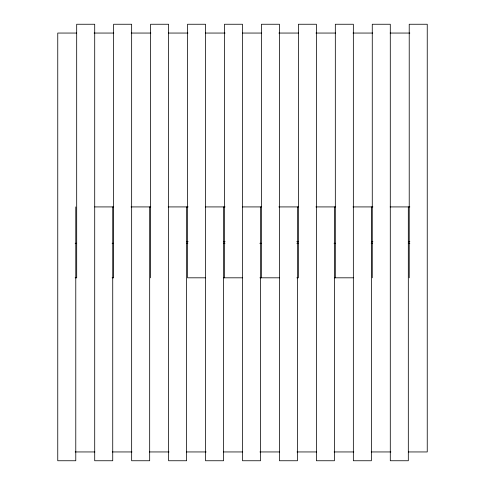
<?xml version="1.0" encoding="UTF-8"?>
<svg xmlns="http://www.w3.org/2000/svg" width="485" height="485" viewBox="0 0 485 485"><rect width="100%" height="100%" fill="white"/><g stroke="black" fill="none" stroke-linecap="round" stroke-linejoin="round"><path stroke-width="0.73" d="M76.685 33.053L57.757 33.053L57.757 460.75L75.781 460.75L75.781 206.919M94.102 33.053L113.787 33.053M131.199 33.053L150.883 33.053M168.301 33.053L187.986 33.053M205.397 33.053L225.088 33.053M242.5 33.053L261.427 33.053M278.845 33.053L298.53 33.053M315.941 33.053L335.626 33.053M353.044 33.053L372.729 33.053M390.14 33.053L409.831 33.053M94.708 206.919L113.642 206.919M131.065 206.919L150.762 206.919M168.18 206.919L188.144 206.919M205.3 206.919L225.088 206.919M242.415 206.919L261.354 206.919M278.778 206.919L298.469 206.919M315.893 206.919L335.59 206.919M353.007 206.919L372.886 206.919M390.128 206.919L409.831 206.919M186.628 241.718L188.144 241.718M223.573 241.718L225.107 241.718M296.778 241.718L298.287 241.718M371.371 241.718L372.886 241.718M408.315 241.718L409.831 241.718M75.169 243.282L76.685 243.282M112.114 243.282L113.629 243.282M186.355 243.282L187.865 243.282M223.47 243.282L224.985 243.282M259.833 243.282L261.427 243.282M296.856 243.282L298.463 243.282M334.068 243.282L335.584 243.282M371.189 243.282L372.704 243.282M408.303 243.282L409.819 243.282M75.169 277.814L76.685 277.814L76.685 24.25L94.708 24.25L94.708 460.75L112.732 460.75L112.732 206.919M112.114 277.814L113.629 277.814L113.629 24.25L131.653 24.25L131.653 460.75L149.677 460.75L149.677 206.919M205.604 277.814L187.525 277.814L187.525 24.25L205.549 24.25L205.549 460.75L223.573 460.75L223.573 206.919M223.676 277.814L242.5 277.814M259.911 277.814L279.524 277.814M296.856 277.814L298.372 277.814L298.372 24.25L316.396 24.25L316.396 460.75L334.42 460.75L334.42 206.919M334.492 277.814L353.347 277.814M75.169 451.947L94.86 451.947M112.271 451.947L131.956 451.947M149.374 451.947L169.059 451.947M186.47 451.947L206.155 451.947M223.573 451.947L242.5 451.947M259.911 451.947L279.602 451.947M297.014 451.947L316.699 451.947M334.116 451.947L353.801 451.947M371.213 451.947L390.898 451.947M408.315 451.947L427.243 451.947L427.243 24.25L409.219 24.25L409.219 277.814M408.315 206.919L408.315 460.75L390.292 460.75L390.292 24.25L372.268 24.25L372.268 277.814M371.371 206.919L371.371 460.75L353.347 460.75L353.347 24.25L335.323 24.25L335.323 277.814M297.475 206.919L297.475 460.75L279.451 460.75L279.451 24.25L261.427 24.25L261.427 277.814M260.524 206.919L260.524 460.75L242.5 460.75L242.5 24.25L224.476 24.25L224.476 277.814M186.628 206.919L186.628 460.75L168.604 460.75L168.604 24.25L150.58 24.25L150.58 277.814"/></g></svg>
